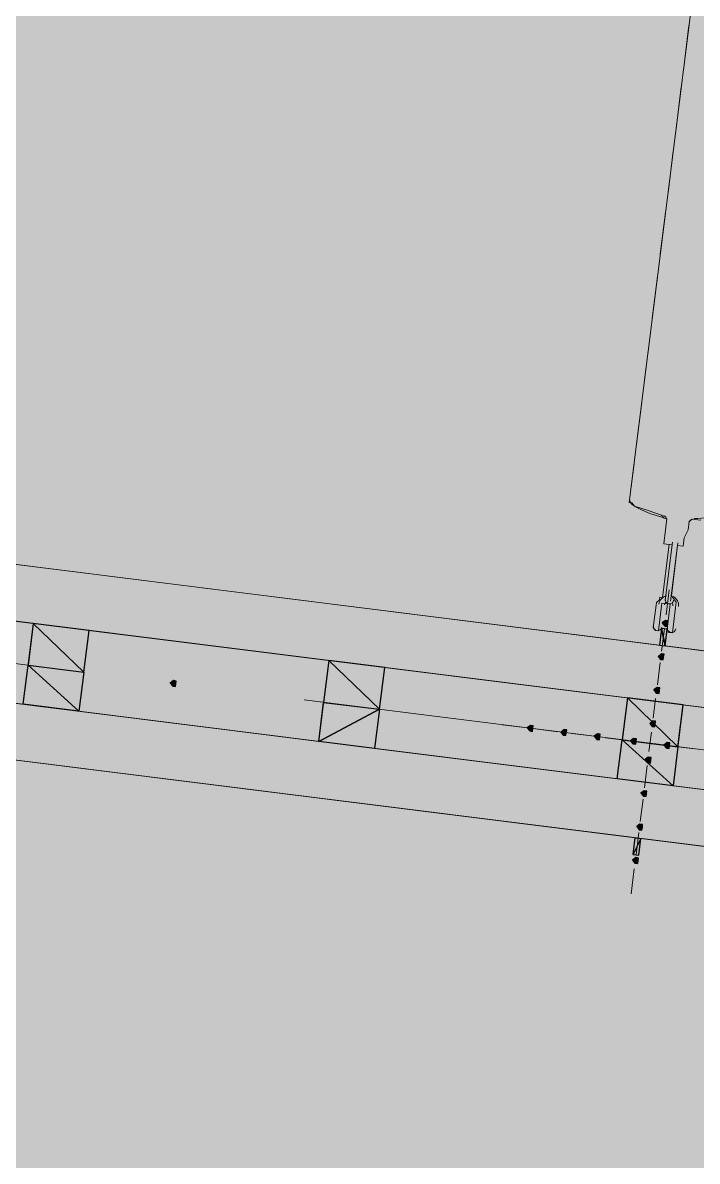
# Model space of a CAD drawing. Header units: metres. Extents: x -4 to 509425, y 7549 to 4732445.
# Drawn here: x 476055.477 to 476057.508, y 4719726.423 to 4719729.85 of the extents above; entities that cross this region are included whole.
import ezdxf

# ---------------------------------------------------------------- set-up
doc = ezdxf.new("R2010")
doc.units = ezdxf.units.M
doc.header["$LTSCALE"] = 0.01
doc.header["$MEASUREMENT"] = 0
doc.layers.get('0').update_dxf_attribs({"lineweight": 0})
doc.layers.add('_SUBESTACIÓN', color=1, linetype='Continuous')
doc.layers.add('SUBESTACION LA VID', color=253, linetype='Continuous')

# ---------------------------------------------------------------- blocks, each defined once
blk = doc.blocks.new('A$Cfff6051d')
at = {"layer": 'SUBESTACION LA VID', "transparency": 33554687}
h = blk.add_hatch(color=256, dxfattribs=at)
h.dxf.hatch_style = 2
h.paths.add_polyline_path([(476057.4193, 4719728.0413), (476057.4204, 4719728.0497), (476057.412, 4719728.0507), (476057.4025, 4719728.0434), (476057.4099, 4719728.0339), (476057.4183, 4719728.0329)])
h = blk.add_hatch(color=256, dxfattribs=at)
h.dxf.hatch_style = 2
h.paths.add_polyline_path([(476057.4067, 4719727.9405), (476057.4078, 4719727.9489), (476057.3993, 4719727.9499), (476057.3899, 4719727.9426), (476057.3972, 4719727.9331), (476057.4057, 4719727.9321)])
h = blk.add_hatch(color=256, dxfattribs=at)
h.dxf.hatch_style = 2
h.paths.add_polyline_path([(476055.9376, 4719727.8601), (476055.9387, 4719727.8685), (476055.9303, 4719727.8696), (476055.9208, 4719727.8622), (476055.9281, 4719727.8528), (476055.9365, 4719727.8517)])
h = blk.add_hatch(color=256, dxfattribs=at)
h.dxf.hatch_style = 2
h.paths.add_polyline_path([(476057.3941, 4719727.8397), (476057.3951, 4719727.8481), (476057.3867, 4719727.8491), (476057.3773, 4719727.8418), (476057.3846, 4719727.8323), (476057.393, 4719727.8313)])
h = blk.add_hatch(color=256, dxfattribs=at)
h.dxf.hatch_style = 2
h.paths.add_polyline_path([(476057.3814, 4719727.7388), (476057.3825, 4719727.7472), (476057.3741, 4719727.7483), (476057.3646, 4719727.741), (476057.372, 4719727.7315), (476057.3804, 4719727.7304)])
h = blk.add_hatch(color=256, dxfattribs=at)
h.dxf.hatch_style = 2
h.paths.add_polyline_path([(476057.0128, 4719727.7253), (476057.0139, 4719727.7337), (476057.0055, 4719727.7348), (476056.996, 4719727.7274), (476057.0034, 4719727.718), (476057.0118, 4719727.7169)])
h = blk.add_hatch(color=256, dxfattribs=at)
h.dxf.hatch_style = 2
h.paths.add_polyline_path([(476057.1136, 4719727.7127), (476057.1147, 4719727.7211), (476057.1063, 4719727.7221), (476057.0968, 4719727.7148), (476057.1042, 4719727.7053), (476057.1126, 4719727.7043)])
h = blk.add_hatch(color=256, dxfattribs=at)
h.dxf.hatch_style = 2
h.paths.add_polyline_path([(476057.2144, 4719727.7001), (476057.2155, 4719727.7085), (476057.2071, 4719727.7095), (476057.1976, 4719727.7022), (476057.205, 4719727.6927), (476057.2134, 4719727.6917)])
h = blk.add_hatch(color=256, dxfattribs=at)
h.dxf.hatch_style = 2
h.paths.add_polyline_path([(476057.3236, 4719727.6864), (476057.3247, 4719727.6948), (476057.3163, 4719727.6958), (476057.3068, 4719727.6885), (476057.3142, 4719727.679), (476057.3226, 4719727.678)])
h = blk.add_hatch(color=256, dxfattribs=at)
h.dxf.hatch_style = 2
h.paths.add_polyline_path([(476057.4245, 4719727.6737), (476057.4255, 4719727.6821), (476057.4171, 4719727.6832), (476057.4077, 4719727.6758), (476057.415, 4719727.6664), (476057.4234, 4719727.6653)])
h = blk.add_hatch(color=256, dxfattribs=at)
h.dxf.hatch_style = 2
h.paths.add_polyline_path([(476057.3677, 4719727.6296), (476057.3688, 4719727.638), (476057.3604, 4719727.6391), (476057.3509, 4719727.6318), (476057.3583, 4719727.6223), (476057.3667, 4719727.6212)])
h = blk.add_hatch(color=256, dxfattribs=at)
h.dxf.hatch_style = 2
h.paths.add_polyline_path([(476057.3551, 4719727.5288), (476057.3562, 4719727.5372), (476057.3477, 4719727.5383), (476057.3383, 4719727.5309), (476057.3456, 4719727.5215), (476057.354, 4719727.5204)])
h = blk.add_hatch(color=256, dxfattribs=at)
h.dxf.hatch_style = 2
h.paths.add_polyline_path([(476057.3425, 4719727.428), (476057.3435, 4719727.4364), (476057.3351, 4719727.4375), (476057.3257, 4719727.4301), (476057.333, 4719727.4207), (476057.3414, 4719727.4196)])
h = blk.add_hatch(color=256, dxfattribs=at)
h.dxf.hatch_style = 2
h.paths.add_polyline_path([(476057.3298, 4719727.3272), (476057.3309, 4719727.3356), (476057.3225, 4719727.3367), (476057.313, 4719727.3293), (476057.3204, 4719727.3199), (476057.3288, 4719727.3188)])
at = {"layer": 'SUBESTACION LA VID', "lineweight": 15}
for p, q in [((476057.483, 4719729.8421), (476057.4672, 4719729.7161)), ((476057.4598, 4719729.6573), (476057.444, 4719729.5313)), ((476057.4356, 4719729.4641), (476057.4198, 4719729.3381)), ((476057.4124, 4719729.2793), (476057.3966, 4719729.1533)), ((476057.3882, 4719729.0861), (476057.3724, 4719728.9601)), ((476057.365, 4719728.9013), (476057.3493, 4719728.7753)), ((476057.3408, 4719728.7081), (476057.325, 4719728.5821)), ((476057.3177, 4719728.5233), (476057.305, 4719728.4225)), ((476067.8777, 4719726.6618), (476054.8656, 4719728.2932)), ((476057.411, 4719728.1106), (476057.4331, 4719728.287)), ((476057.4278, 4719728.1085), (476057.4499, 4719728.2849)), ((476057.4236, 4719728.1431), (476057.4141, 4719728.0675)), ((476067.7055, 4719726.5128), (476054.9874, 4719728.1072)), ((476057.3837, 4719728.0969), (476057.3752, 4719728.0297)), ((476057.4005, 4719728.0948), (476057.392, 4719728.0276)), ((476057.4172, 4719728.0245), (476057.4257, 4719728.0917)), ((476055.526, 4719727.9117), (476054.2659, 4719728.0697)), ((476055.4776, 4719727.7983), (476055.5082, 4719728.042)), ((476055.6456, 4719727.7773), (476055.6762, 4719728.0209)), ((476057.4088, 4719728.0255), (476057.4004, 4719727.9583)), ((476057.4109, 4719727.9741), (476057.4172, 4719728.0245)), ((476056.3681, 4719727.6867), (476056.3986, 4719727.9303)), ((476056.5361, 4719727.6656), (476056.5666, 4719727.9093)), ((476057.3962, 4719727.9247), (476057.3878, 4719727.8575)), ((476067.6749, 4719726.2692), (476054.9568, 4719727.8636)), ((476057.5841, 4719727.6537), (476056.324, 4719727.8117)), ((476057.2669, 4719727.574), (476057.2974, 4719727.8176)), ((476057.3825, 4719727.8155), (476057.3751, 4719727.7567)), ((476057.4349, 4719727.553), (476057.4655, 4719727.7966)), ((476056.9876, 4719727.7285), (476056.9204, 4719727.7369)), ((476067.8051, 4719726.0822), (476054.7929, 4719727.7135)), ((476057.0884, 4719727.7159), (476057.0212, 4719727.7243)), ((476057.1892, 4719727.7032), (476057.1304, 4719727.7106)), ((476057.3699, 4719727.7147), (476057.3625, 4719727.6559)), ((476057.29, 4719727.6906), (476057.2312, 4719727.6979)), ((476057.3909, 4719727.6779), (476057.332, 4719727.6853)), ((476057.5001, 4719727.6642), (476057.4329, 4719727.6727)), ((476057.3572, 4719727.6139), (476057.3488, 4719727.5467)), ((476057.3446, 4719727.5131), (476057.3362, 4719727.4459)), ((476057.3319, 4719727.4123), (476057.3235, 4719727.3451)), ((476057.3183, 4719727.3031), (476057.3088, 4719727.2275))]:
    blk.add_line(p, q, dxfattribs=at)
at = {"layer": 'SUBESTACION LA VID', "lineweight": 0}
for p, q in [((476057.2974, 4719727.8176), (476055.0546, 4719728.0988)), ((476057.3941, 4719727.9762), (476061.3591, 4719727.4791)), ((476058.5858, 4719727.4087), (476057.2669, 4719727.574))]:
    blk.add_line(p, q, dxfattribs=at)
at = {"layer": 'SUBESTACION LA VID', "lineweight": 15}
for points in [[(476057.5182, 4719728.3531), (476057.493, 4719728.3563), (476057.4835, 4719728.3489), (476057.4825, 4719728.3405), (476057.4803, 4719728.3237), (476057.4688, 4719728.2996), (476057.4667, 4719728.2828), (476057.4656, 4719728.2744), (476057.4488, 4719728.2765), (476057.4299, 4719728.1253), (476057.4372, 4719728.1158), (476057.4446, 4719728.1064), (476057.4435, 4719728.098), (476057.4425, 4719728.0896), (476057.434, 4719728.0224), (476057.433, 4719728.014), (476057.4246, 4719728.015), (476057.4162, 4719728.0161), (476057.4172, 4719728.0245), (476057.4257, 4719728.0917), (476057.4267, 4719728.1001), (476057.4183, 4719728.1011), (476057.4099, 4719728.1022), (476057.4015, 4719728.1032), (476057.4005, 4719728.0948), (476057.392, 4719728.0276), (476057.391, 4719728.0192), (476057.3826, 4719728.0203), (476057.3752, 4719728.0297), (476057.3837, 4719728.0969), (476057.3847, 4719728.1053), (476057.3942, 4719728.1127), (476057.3952, 4719728.1211), (476057.4036, 4719728.12), (476057.4047, 4719728.1284), (476057.4236, 4719728.2796), (476057.4068, 4719728.2817), (476057.4079, 4719728.2901), (476057.41, 4719728.3069), (476057.4131, 4719728.3321), (476057.4152, 4719728.3489), (476057.4163, 4719728.3573), (476057.4079, 4719728.3584), (476057.4006, 4719728.3678), (476057.3596, 4719728.3815), (476057.3187, 4719728.3952), (476057.3113, 4719728.4046), (476057.3029, 4719728.4057), (476057.304, 4719728.4141), (476057.305, 4719728.4225), (476057.5746, 4719730.573)], [(476057.4152, 4719728.3489), (476057.4131, 4719728.3321), (476057.41, 4719728.3069), (476057.4079, 4719728.2901), (476057.4068, 4719728.2817), (476057.432, 4719728.2786)], [(476057.4488, 4719728.2765), (476057.4656, 4719728.2744), (476057.4667, 4719728.2828), (476057.4688, 4719728.2996), (476057.4803, 4719728.3237), (476057.4825, 4719728.3405)], [(476061.3591, 4719727.4791), (476057.4109, 4719727.9741), (476057.4172, 4719728.0245), (476057.4004, 4719728.0266), (476057.3941, 4719727.9762), (476055.0084, 4719728.2753), (476054.9716, 4719727.9812), (476055.0388, 4719727.9728), (476055.0546, 4719728.0988), (476055.5082, 4719728.042), (476055.4924, 4719727.9159), (476055.6604, 4719727.8949), (476055.6762, 4719728.0209), (476056.3986, 4719727.9303), (476056.3828, 4719727.8043), (476056.5508, 4719727.7833), (476056.5666, 4719727.9093), (476057.2974, 4719727.8176), (476057.2816, 4719727.6916), (476057.4497, 4719727.6706), (476057.4655, 4719727.7966), (476058.6163, 4719727.6523)], [(476057.4425, 4719728.0896), (476057.434, 4719728.0224), (476057.4382, 4719728.056)], [(476057.3941, 4719727.9762), (476057.4004, 4719728.0266), (476057.4172, 4719728.0245)], [(476061.2864, 4719726.8995), (476057.3382, 4719727.3944), (476057.3319, 4719727.344), (476057.3151, 4719727.3461), (476057.3214, 4719727.3965), (476054.9357, 4719727.6956), (476054.9716, 4719727.9812), (476055.0388, 4719727.9728), (476055.024, 4719727.8552), (476055.4776, 4719727.7983), (476055.4924, 4719727.9159), (476055.6604, 4719727.8949), (476055.6456, 4719727.7773), (476056.3681, 4719727.6867), (476056.3828, 4719727.8043), (476056.5508, 4719727.7833), (476056.5361, 4719727.6656), (476057.2669, 4719727.574), (476057.2816, 4719727.6916), (476057.4497, 4719727.6706), (476057.4349, 4719727.553), (476058.5858, 4719727.4087)], [(476057.3214, 4719727.3965), (476057.3151, 4719727.3461), (476057.3319, 4719727.344), (476057.3382, 4719727.3944)]]:
    blk.add_lwpolyline(points, dxfattribs=at)
at = {"layer": 'SUBESTACION LA VID', "lineweight": 0}
for points in [[(476055.0084, 4719728.2753), (476065.3492, 4719726.9788), (476057.3941, 4719727.9762)], [(476055.5082, 4719728.042), (476057.2974, 4719727.8176), (476058.6163, 4719727.6523), (476060.1116, 4719727.4648)], [(476056.5666, 4719727.9093), (476055.5082, 4719728.042), (476056.3986, 4719727.9303)], [(476055.4776, 4719727.7983), (476057.2669, 4719727.574), (476055.024, 4719727.8552)], [(476056.5361, 4719727.6656), (476055.4776, 4719727.7983), (476056.3681, 4719727.6867)], [(476054.9357, 4719727.6956), (476065.2766, 4719726.3992), (476057.3214, 4719727.3965)], [(476065.2766, 4719726.3992), (476061.3032, 4719726.8973), (476057.3214, 4719727.3965), (476061.2864, 4719726.8995)]]:
    blk.add_lwpolyline(points, dxfattribs=at)
at = {"layer": 'SUBESTACION LA VID'}
for points in [[(476057.4193, 4719728.0413), (476057.4204, 4719728.0497), (476057.412, 4719728.0507), (476057.4025, 4719728.0434), (476057.4099, 4719728.0339), (476057.4183, 4719728.0329)], [(476055.4924, 4719727.9159), (476055.6604, 4719727.8949), (476055.5082, 4719728.042)], [(476055.6604, 4719727.8949), (476055.6762, 4719728.0209), (476055.5082, 4719728.042)], [(476057.3941, 4719727.9762), (476057.4109, 4719727.9741), (476057.4004, 4719728.0266)], [(476057.4109, 4719727.9741), (476057.4172, 4719728.0245), (476057.4004, 4719728.0266)], [(476057.4067, 4719727.9405), (476057.4078, 4719727.9489), (476057.3993, 4719727.9499), (476057.3899, 4719727.9426), (476057.3972, 4719727.9331), (476057.4057, 4719727.9321)], [(476055.4776, 4719727.7983), (476055.4924, 4719727.9159), (476055.6456, 4719727.7773)], [(476055.6456, 4719727.7773), (476055.4924, 4719727.9159), (476055.6604, 4719727.8949)], [(476056.3828, 4719727.8043), (476056.5508, 4719727.7833), (476056.3986, 4719727.9303)], [(476056.5508, 4719727.7833), (476056.5666, 4719727.9093), (476056.3986, 4719727.9303)], [(476055.9376, 4719727.8601), (476055.9387, 4719727.8685), (476055.9303, 4719727.8696), (476055.9208, 4719727.8622), (476055.9281, 4719727.8528), (476055.9365, 4719727.8517)], [(476057.3941, 4719727.8397), (476057.3951, 4719727.8481), (476057.3867, 4719727.8491), (476057.3773, 4719727.8418), (476057.3846, 4719727.8323), (476057.393, 4719727.8313)], [(476056.3681, 4719727.6867), (476056.3828, 4719727.8043), (476056.5508, 4719727.7833)], [(476057.2816, 4719727.6916), (476057.4497, 4719727.6706), (476057.2974, 4719727.8176)], [(476057.4497, 4719727.6706), (476057.4655, 4719727.7966), (476057.2974, 4719727.8176)], [(476056.5361, 4719727.6656), (476056.3681, 4719727.6867), (476056.5508, 4719727.7833)], [(476057.3814, 4719727.7388), (476057.3825, 4719727.7472), (476057.3741, 4719727.7483), (476057.3646, 4719727.741), (476057.372, 4719727.7315), (476057.3804, 4719727.7304)], [(476057.0128, 4719727.7253), (476057.0139, 4719727.7337), (476057.0055, 4719727.7348), (476056.996, 4719727.7274), (476057.0034, 4719727.718), (476057.0118, 4719727.7169)], [(476057.1136, 4719727.7127), (476057.1147, 4719727.7211), (476057.1063, 4719727.7221), (476057.0968, 4719727.7148), (476057.1042, 4719727.7053), (476057.1126, 4719727.7043)], [(476057.2144, 4719727.7001), (476057.2155, 4719727.7085), (476057.2071, 4719727.7095), (476057.1976, 4719727.7022), (476057.205, 4719727.6927), (476057.2134, 4719727.6917)], [(476057.2669, 4719727.574), (476057.2816, 4719727.6916), (476057.4349, 4719727.553)], [(476057.4349, 4719727.553), (476057.2816, 4719727.6916), (476057.4497, 4719727.6706)], [(476057.3236, 4719727.6864), (476057.3247, 4719727.6948), (476057.3163, 4719727.6958), (476057.3068, 4719727.6885), (476057.3142, 4719727.679), (476057.3226, 4719727.678)], [(476057.4245, 4719727.6737), (476057.4255, 4719727.6821), (476057.4171, 4719727.6832), (476057.4077, 4719727.6758), (476057.415, 4719727.6664), (476057.4234, 4719727.6653)], [(476057.3677, 4719727.6296), (476057.3688, 4719727.638), (476057.3604, 4719727.6391), (476057.3509, 4719727.6318), (476057.3583, 4719727.6223), (476057.3667, 4719727.6212)], [(476057.3551, 4719727.5288), (476057.3562, 4719727.5372), (476057.3477, 4719727.5383), (476057.3383, 4719727.5309), (476057.3456, 4719727.5215), (476057.354, 4719727.5204)], [(476057.3425, 4719727.428), (476057.3435, 4719727.4364), (476057.3351, 4719727.4375), (476057.3257, 4719727.4301), (476057.333, 4719727.4207), (476057.3414, 4719727.4196)], [(476057.3298, 4719727.3272), (476057.3309, 4719727.3356), (476057.3225, 4719727.3367), (476057.313, 4719727.3293), (476057.3204, 4719727.3199), (476057.3288, 4719727.3188)]]:
    blk.add_lwpolyline(points, close=True, dxfattribs=at)
at = {"layer": 'SUBESTACION LA VID', "lineweight": 0}
for points in [[(476057.4193, 4719728.0413), (476057.4204, 4719728.0497), (476057.412, 4719728.0507), (476057.4025, 4719728.0434), (476057.4099, 4719728.0339), (476057.4183, 4719728.0329)], [(476055.4924, 4719727.9159), (476055.6604, 4719727.8949), (476055.5082, 4719728.042)], [(476055.6604, 4719727.8949), (476055.6762, 4719728.0209), (476055.5082, 4719728.042)], [(476057.3941, 4719727.9762), (476057.4109, 4719727.9741), (476057.4004, 4719728.0266)], [(476057.4109, 4719727.9741), (476057.4172, 4719728.0245), (476057.4004, 4719728.0266)], [(476057.4067, 4719727.9405), (476057.4078, 4719727.9489), (476057.3993, 4719727.9499), (476057.3899, 4719727.9426), (476057.3972, 4719727.9331), (476057.4057, 4719727.9321)], [(476055.4776, 4719727.7983), (476055.4924, 4719727.9159), (476055.6456, 4719727.7773)], [(476055.6456, 4719727.7773), (476055.4924, 4719727.9159), (476055.6604, 4719727.8949)], [(476056.3828, 4719727.8043), (476056.5508, 4719727.7833), (476056.3986, 4719727.9303)], [(476056.5508, 4719727.7833), (476056.5666, 4719727.9093), (476056.3986, 4719727.9303)], [(476055.9376, 4719727.8601), (476055.9387, 4719727.8685), (476055.9303, 4719727.8696), (476055.9208, 4719727.8622), (476055.9281, 4719727.8528), (476055.9365, 4719727.8517)], [(476057.3941, 4719727.8397), (476057.3951, 4719727.8481), (476057.3867, 4719727.8491), (476057.3773, 4719727.8418), (476057.3846, 4719727.8323), (476057.393, 4719727.8313)], [(476056.3681, 4719727.6867), (476056.3828, 4719727.8043), (476056.5508, 4719727.7833)], [(476057.2816, 4719727.6916), (476057.4497, 4719727.6706), (476057.2974, 4719727.8176)], [(476057.4497, 4719727.6706), (476057.4655, 4719727.7966), (476057.2974, 4719727.8176)], [(476056.5361, 4719727.6656), (476056.3681, 4719727.6867), (476056.5508, 4719727.7833)], [(476057.3814, 4719727.7388), (476057.3825, 4719727.7472), (476057.3741, 4719727.7483), (476057.3646, 4719727.741), (476057.372, 4719727.7315), (476057.3804, 4719727.7304)], [(476057.0128, 4719727.7253), (476057.0139, 4719727.7337), (476057.0055, 4719727.7348), (476056.996, 4719727.7274), (476057.0034, 4719727.718), (476057.0118, 4719727.7169)], [(476057.1136, 4719727.7127), (476057.1147, 4719727.7211), (476057.1063, 4719727.7221), (476057.0968, 4719727.7148), (476057.1042, 4719727.7053), (476057.1126, 4719727.7043)], [(476057.2144, 4719727.7001), (476057.2155, 4719727.7085), (476057.2071, 4719727.7095), (476057.1976, 4719727.7022), (476057.205, 4719727.6927), (476057.2134, 4719727.6917)], [(476057.2669, 4719727.574), (476057.2816, 4719727.6916), (476057.4349, 4719727.553)], [(476057.4349, 4719727.553), (476057.2816, 4719727.6916), (476057.4497, 4719727.6706)], [(476057.3236, 4719727.6864), (476057.3247, 4719727.6948), (476057.3163, 4719727.6958), (476057.3068, 4719727.6885), (476057.3142, 4719727.679), (476057.3226, 4719727.678)], [(476057.4245, 4719727.6737), (476057.4255, 4719727.6821), (476057.4171, 4719727.6832), (476057.4077, 4719727.6758), (476057.415, 4719727.6664), (476057.4234, 4719727.6653)], [(476057.3677, 4719727.6296), (476057.3688, 4719727.638), (476057.3604, 4719727.6391), (476057.3509, 4719727.6318), (476057.3583, 4719727.6223), (476057.3667, 4719727.6212)], [(476057.3551, 4719727.5288), (476057.3562, 4719727.5372), (476057.3477, 4719727.5383), (476057.3383, 4719727.5309), (476057.3456, 4719727.5215), (476057.354, 4719727.5204)], [(476057.3425, 4719727.428), (476057.3435, 4719727.4364), (476057.3351, 4719727.4375), (476057.3257, 4719727.4301), (476057.333, 4719727.4207), (476057.3414, 4719727.4196)], [(476057.3298, 4719727.3272), (476057.3309, 4719727.3356), (476057.3225, 4719727.3367), (476057.313, 4719727.3293), (476057.3204, 4719727.3199), (476057.3288, 4719727.3188)]]:
    blk.add_lwpolyline(points, close=True, dxfattribs=at)
at = {"layer": 'SUBESTACION LA VID', "lineweight": 15}
for points in [[(476057.3053, 4719728.4221), (476057.3022, 4719728.4124), (476057.3065, 4719728.4019), (476057.3154, 4719728.397)], [(476057.3174, 4719728.3952), (476057.345, 4719728.38), (476057.3746, 4719728.3686), (476057.4053, 4719728.3611)], [(476057.4158, 4719728.3531), (476057.4166, 4719728.3595), (476057.4125, 4719728.3655), (476057.4063, 4719728.367)], [(476057.4957, 4719728.3558), (476057.4892, 4719728.3559), (476057.4838, 4719728.3511), (476057.483, 4719728.3447)], [(476057.4982, 4719728.3582), (476057.5294, 4719728.3579), (476057.5606, 4719728.3617), (476057.5909, 4719728.3693)], [(476057.4157, 4719728.1253), (476057.4034, 4719728.1227), (476057.3941, 4719728.1125), (476057.3926, 4719728.1001)], [(476057.4514, 4719728.0927), (476057.453, 4719728.1052), (476057.4465, 4719728.1173), (476057.4352, 4719728.1229)], [(476057.4143, 4719728.1065), (476057.4116, 4719728.1044), (476057.4098, 4719728.1013), (476057.4094, 4719728.098)], [(476057.4346, 4719728.0948), (476057.435, 4719728.0982), (476057.4341, 4719728.1016), (476057.432, 4719728.1042)]]:
    blk.add_open_spline(points, degree=3, dxfattribs=at)
for points in [[(476057.4115, 4719728.1148), (476057.4106, 4719728.1078), (476057.4156, 4719728.1015), (476057.4225, 4719728.1006), (476057.4295, 4719728.0997), (476057.4358, 4719728.1046), (476057.4367, 4719728.1116)], [(476057.3758, 4719728.0339), (476057.3749, 4719728.027), (476057.3798, 4719728.0206), (476057.3868, 4719728.0197), (476057.3937, 4719728.0189), (476057.4001, 4719728.0238), (476057.401, 4719728.0308)], [(476057.4178, 4719728.0287), (476057.4169, 4719728.0217), (476057.4218, 4719728.0154), (476057.4288, 4719728.0145), (476057.4357, 4719728.0136), (476057.4421, 4719728.0185), (476057.443, 4719728.0255)]]:
    blk.add_open_spline(points, degree=3, knots=[0, 0, 0, 0, 1, 1, 1, 2, 2, 2, 2], dxfattribs=at)
at = {"layer": 'SUBESTACION LA VID'}
for points in [[(476057.3151, 4719727.3461), (476057.3151, 4719727.3461), (476057.3382, 4719727.3944), (476057.3382, 4719727.3944), (476057.3382, 4719727.3944), (476057.3214, 4719727.3965), (476057.3214, 4719727.3965), (476057.3214, 4719727.3965), (476057.3151, 4719727.3461), (476057.3151, 4719727.3461)], [(476057.3319, 4719727.344), (476057.3319, 4719727.344), (476057.3151, 4719727.3461), (476057.3151, 4719727.3461), (476057.3151, 4719727.3461), (476057.3382, 4719727.3944), (476057.3382, 4719727.3944), (476057.3382, 4719727.3944), (476057.3319, 4719727.344), (476057.3319, 4719727.344)]]:
    blk.add_open_spline(points, degree=3, knots=[0, 0, 0, 0, 1, 1, 1, 2, 2, 2, 3, 3, 3, 3], dxfattribs=at)
at = {"layer": 'SUBESTACION LA VID', "lineweight": 0}
for points in [[(476057.3151, 4719727.3461), (476057.3151, 4719727.3461), (476057.3382, 4719727.3944), (476057.3382, 4719727.3944), (476057.3382, 4719727.3944), (476057.3214, 4719727.3965), (476057.3214, 4719727.3965), (476057.3214, 4719727.3965), (476057.3151, 4719727.3461), (476057.3151, 4719727.3461)], [(476057.3319, 4719727.344), (476057.3319, 4719727.344), (476057.3151, 4719727.3461), (476057.3151, 4719727.3461), (476057.3151, 4719727.3461), (476057.3382, 4719727.3944), (476057.3382, 4719727.3944), (476057.3382, 4719727.3944), (476057.3319, 4719727.344), (476057.3319, 4719727.344)]]:
    blk.add_open_spline(points, degree=3, knots=[0, 0, 0, 0, 1, 1, 1, 2, 2, 2, 3, 3, 3, 3], dxfattribs=at)

msp = doc.modelspace()

# ---------------------------------------------------------------- hatches: boundary and pattern name
at = {"layer": '_SUBESTACIÓN', "transparency": 33554559}
h = msp.add_hatch(color=1, dxfattribs=at)
h.dxf.hatch_style = 1
h.paths.add_polyline_path([(475968.6399, 4719805.825), (476089.9386, 4719790.615), (476078.1686, 4719696.74), (475956.8686, 4719711.9502)])

# ---------------------------------------------------------------- block references
at = {"linetype": 'Continuous'}
msp.add_blockref('A$Cfff6051d', (0, 0), dxfattribs=at)

doc.saveas('drawing.dxf')
